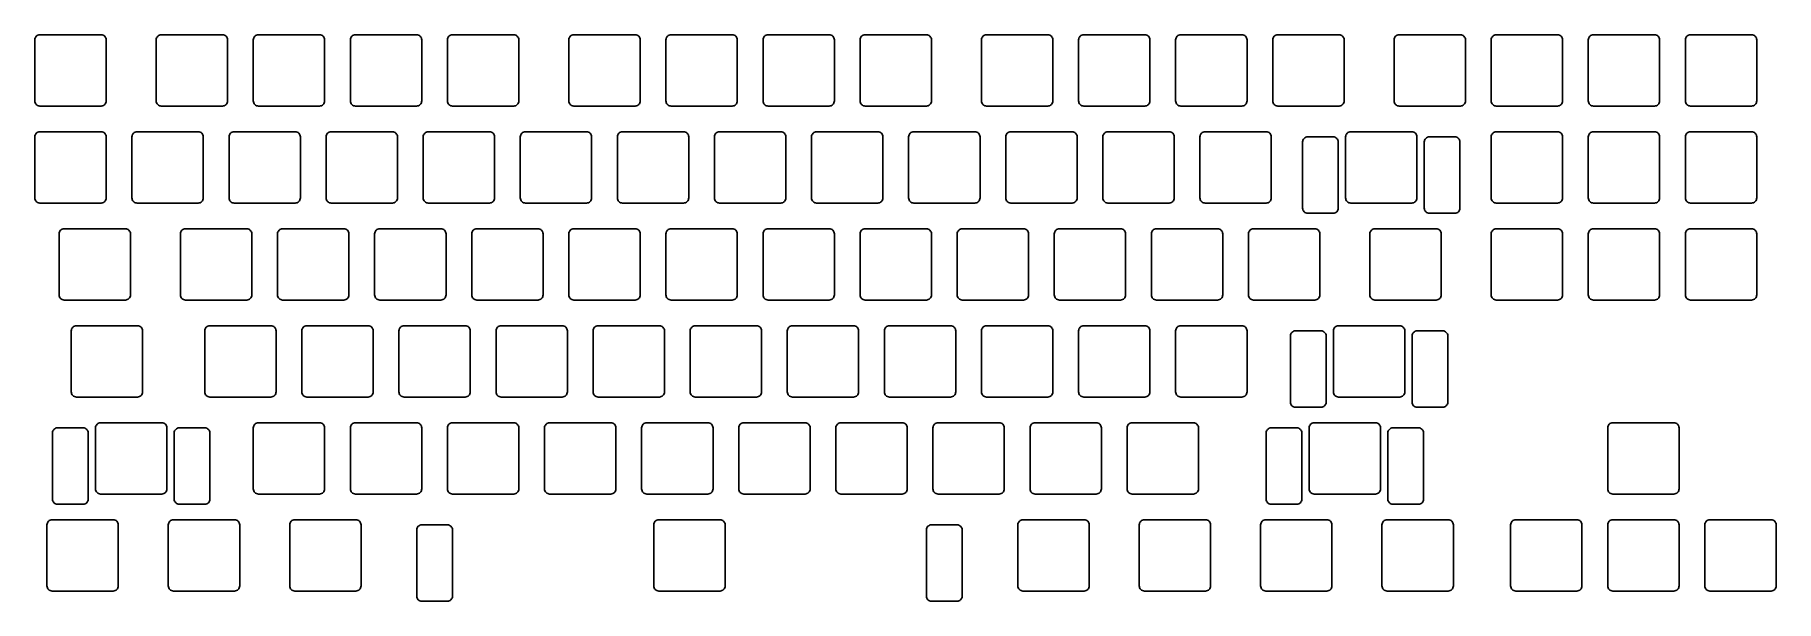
# Model space of a CAD drawing. Header units: millimetres. Extents: x -7 to 335, y -104 to 7.
import ezdxf

# ---------------------------------------------------------------- set-up
doc = ezdxf.new("R2010")
doc.units = ezdxf.units.MM

msp = doc.modelspace()

# ---------------------------------------------------------------- linework, layer by layer
at = {"linetype": 'CONTINUOUS'}
for points in [[(-7, -6, 0.4142136), (-6, -7), (6, -7, 0.4142136), (7, -6), (7, 6, 0.4142136), (6, 7), (-6, 7, 0.4142136), (-7, 6)], [(16.8125, -6, 0.4142136), (17.8125, -7), (29.8125, -7, 0.4142136), (30.8125, -6), (30.8125, 6, 0.4142136), (29.8125, 7), (17.8125, 7, 0.4142136), (16.8125, 6)], [(35.8625, -6, 0.4142136), (36.8625, -7), (48.8625, -7, 0.4142136), (49.8625, -6), (49.8625, 6, 0.4142136), (48.8625, 7), (36.8625, 7, 0.4142136), (35.8625, 6)], [(54.9125, -6, 0.4142136), (55.9125, -7), (67.9125, -7, 0.4142136), (68.9125, -6), (68.9125, 6, 0.4142136), (67.9125, 7), (55.9125, 7, 0.4142136), (54.9125, 6)], [(73.9625, -6, 0.4142136), (74.9625, -7), (86.9625, -7, 0.4142136), (87.9625, -6), (87.9625, 6, 0.4142136), (86.9625, 7), (74.9625, 7, 0.4142136), (73.9625, 6)], [(97.775, -6, 0.4142136), (98.775, -7), (110.775, -7, 0.4142136), (111.775, -6), (111.775, 6, 0.4142136), (110.775, 7), (98.775, 7, 0.4142136), (97.775, 6)], [(116.825, -6, 0.4142136), (117.825, -7), (129.825, -7, 0.4142136), (130.825, -6), (130.825, 6, 0.4142136), (129.825, 7), (117.825, 7, 0.4142136), (116.825, 6)], [(135.875, -6, 0.4142136), (136.875, -7), (148.875, -7, 0.4142136), (149.875, -6), (149.875, 6, 0.4142136), (148.875, 7), (136.875, 7, 0.4142136), (135.875, 6)], [(154.925, -6, 0.4142136), (155.925, -7), (167.925, -7, 0.4142136), (168.925, -6), (168.925, 6, 0.4142136), (167.925, 7), (155.925, 7, 0.4142136), (154.925, 6)], [(178.7375, -6, 0.4142136), (179.7375, -7), (191.7375, -7, 0.4142136), (192.7375, -6), (192.7375, 6, 0.4142136), (191.7375, 7), (179.7375, 7, 0.4142136), (178.7375, 6)], [(197.7875, -6, 0.4142136), (198.7875, -7), (210.7875, -7, 0.4142136), (211.7875, -6), (211.7875, 6, 0.4142136), (210.7875, 7), (198.7875, 7, 0.4142136), (197.7875, 6)], [(216.8375, -6, 0.4142136), (217.8375, -7), (229.8375, -7, 0.4142136), (230.8375, -6), (230.8375, 6, 0.4142136), (229.8375, 7), (217.8375, 7, 0.4142136), (216.8375, 6)], [(235.8875, -6, 0.4142136), (236.8875, -7), (248.8875, -7, 0.4142136), (249.8875, -6), (249.8875, 6, 0.4142136), (248.8875, 7), (236.8875, 7, 0.4142136), (235.8875, 6)], [(259.7, -6, 0.4142136), (260.7, -7), (272.7, -7, 0.4142136), (273.7, -6), (273.7, 6, 0.4142136), (272.7, 7), (260.7, 7, 0.4142136), (259.7, 6)], [(278.75, -6, 0.4142136), (279.75, -7), (291.75, -7, 0.4142136), (292.75, -6), (292.75, 6, 0.4142136), (291.75, 7), (279.75, 7, 0.4142136), (278.75, 6)], [(297.8, -6, 0.4142136), (298.8, -7), (310.8, -7, 0.4142136), (311.8, -6), (311.8, 6, 0.4142136), (310.8, 7), (298.8, 7, 0.4142136), (297.8, 6)], [(316.85, -6, 0.4142136), (317.85, -7), (329.85, -7, 0.4142136), (330.85, -6), (330.85, 6, 0.4142136), (329.85, 7), (317.85, 7, 0.4142136), (316.85, 6)], [(-7, -25.05, 0.4142136), (-6, -26.05), (6, -26.05, 0.4142136), (7, -25.05), (7, -13.05, 0.4142136), (6, -12.05), (-6, -12.05, 0.4142136), (-7, -13.05)], [(12.05, -25.05, 0.4142136), (13.05, -26.05), (25.05, -26.05, 0.4142136), (26.05, -25.05), (26.05, -13.05, 0.4142136), (25.05, -12.05), (13.05, -12.05, 0.4142136), (12.05, -13.05)], [(31.1, -25.05, 0.4142136), (32.1, -26.05), (44.1, -26.05, 0.4142136), (45.1, -25.05), (45.1, -13.05, 0.4142136), (44.1, -12.05), (32.1, -12.05, 0.4142136), (31.1, -13.05)], [(50.15, -25.05, 0.4142136), (51.15, -26.05), (63.15, -26.05, 0.4142136), (64.15, -25.05), (64.15, -13.05, 0.4142136), (63.15, -12.05), (51.15, -12.05, 0.4142136), (50.15, -13.05)], [(69.2, -25.05, 0.4142136), (70.2, -26.05), (82.2, -26.05, 0.4142136), (83.2, -25.05), (83.2, -13.05, 0.4142136), (82.2, -12.05), (70.2, -12.05, 0.4142136), (69.2, -13.05)], [(88.25, -25.05, 0.4142136), (89.25, -26.05), (101.25, -26.05, 0.4142136), (102.25, -25.05), (102.25, -13.05, 0.4142136), (101.25, -12.05), (89.25, -12.05, 0.4142136), (88.25, -13.05)], [(107.3, -25.05, 0.4142136), (108.3, -26.05), (120.3, -26.05, 0.4142136), (121.3, -25.05), (121.3, -13.05, 0.4142136), (120.3, -12.05), (108.3, -12.05, 0.4142136), (107.3, -13.05)], [(126.35, -25.05, 0.4142136), (127.35, -26.05), (139.35, -26.05, 0.4142136), (140.35, -25.05), (140.35, -13.05, 0.4142136), (139.35, -12.05), (127.35, -12.05, 0.4142136), (126.35, -13.05)], [(145.4, -25.05, 0.4142136), (146.4, -26.05), (158.4, -26.05, 0.4142136), (159.4, -25.05), (159.4, -13.05, 0.4142136), (158.4, -12.05), (146.4, -12.05, 0.4142136), (145.4, -13.05)], [(164.45, -25.05, 0.4142136), (165.45, -26.05), (177.45, -26.05, 0.4142136), (178.45, -25.05), (178.45, -13.05, 0.4142136), (177.45, -12.05), (165.45, -12.05, 0.4142136), (164.45, -13.05)], [(183.5, -25.05, 0.4142136), (184.5, -26.05), (196.5, -26.05, 0.4142136), (197.5, -25.05), (197.5, -13.05, 0.4142136), (196.5, -12.05), (184.5, -12.05, 0.4142136), (183.5, -13.05)], [(202.55, -25.05, 0.4142136), (203.55, -26.05), (215.55, -26.05, 0.4142136), (216.55, -25.05), (216.55, -13.05, 0.4142136), (215.55, -12.05), (203.55, -12.05, 0.4142136), (202.55, -13.05)], [(221.6, -25.05, 0.4142136), (222.6, -26.05), (234.6, -26.05, 0.4142136), (235.6, -25.05), (235.6, -13.05, 0.4142136), (234.6, -12.05), (222.6, -12.05, 0.4142136), (221.6, -13.05)], [(241.737, -27.05, 0.4142136), (242.737, -28.05), (247.737, -28.05, 0.4142136), (248.737, -27.05), (248.737, -14.05, 0.4142136), (247.737, -13.05), (242.737, -13.05, 0.4142136), (241.737, -14.05)], [(250.175, -25.05, 0.4142136), (251.175, -26.05), (263.175, -26.05, 0.4142136), (264.175, -25.05), (264.175, -13.05, 0.4142136), (263.175, -12.05), (251.175, -12.05, 0.4142136), (250.175, -13.05)], [(265.613, -27.05, 0.4142136), (266.613, -28.05), (271.613, -28.05, 0.4142136), (272.613, -27.05), (272.613, -14.05, 0.4142136), (271.613, -13.05), (266.613, -13.05, 0.4142136), (265.613, -14.05)], [(278.75, -25.05, 0.4142136), (279.75, -26.05), (291.75, -26.05, 0.4142136), (292.75, -25.05), (292.75, -13.05, 0.4142136), (291.75, -12.05), (279.75, -12.05, 0.4142136), (278.75, -13.05)], [(297.8, -25.05, 0.4142136), (298.8, -26.05), (310.8, -26.05, 0.4142136), (311.8, -25.05), (311.8, -13.05, 0.4142136), (310.8, -12.05), (298.8, -12.05, 0.4142136), (297.8, -13.05)], [(316.85, -25.05, 0.4142136), (317.85, -26.05), (329.85, -26.05, 0.4142136), (330.85, -25.05), (330.85, -13.05, 0.4142136), (329.85, -12.05), (317.85, -12.05, 0.4142136), (316.85, -13.05)], [(-2.2375, -44.1, 0.4142136), (-1.2375, -45.1), (10.7625, -45.1, 0.4142136), (11.7625, -44.1), (11.7625, -32.1, 0.4142136), (10.7625, -31.1), (-1.2375, -31.1, 0.4142136), (-2.2375, -32.1)], [(21.575, -44.1, 0.4142136), (22.575, -45.1), (34.575, -45.1, 0.4142136), (35.575, -44.1), (35.575, -32.1, 0.4142136), (34.575, -31.1), (22.575, -31.1, 0.4142136), (21.575, -32.1)], [(40.625, -44.1, 0.4142136), (41.625, -45.1), (53.625, -45.1, 0.4142136), (54.625, -44.1), (54.625, -32.1, 0.4142136), (53.625, -31.1), (41.625, -31.1, 0.4142136), (40.625, -32.1)], [(59.675, -44.1, 0.4142136), (60.675, -45.1), (72.675, -45.1, 0.4142136), (73.675, -44.1), (73.675, -32.1, 0.4142136), (72.675, -31.1), (60.675, -31.1, 0.4142136), (59.675, -32.1)], [(78.725, -44.1, 0.4142136), (79.725, -45.1), (91.725, -45.1, 0.4142136), (92.725, -44.1), (92.725, -32.1, 0.4142136), (91.725, -31.1), (79.725, -31.1, 0.4142136), (78.725, -32.1)], [(97.775, -44.1, 0.4142136), (98.775, -45.1), (110.775, -45.1, 0.4142136), (111.775, -44.1), (111.775, -32.1, 0.4142136), (110.775, -31.1), (98.775, -31.1, 0.4142136), (97.775, -32.1)], [(116.825, -44.1, 0.4142136), (117.825, -45.1), (129.825, -45.1, 0.4142136), (130.825, -44.1), (130.825, -32.1, 0.4142136), (129.825, -31.1), (117.825, -31.1, 0.4142136), (116.825, -32.1)], [(135.875, -44.1, 0.4142136), (136.875, -45.1), (148.875, -45.1, 0.4142136), (149.875, -44.1), (149.875, -32.1, 0.4142136), (148.875, -31.1), (136.875, -31.1, 0.4142136), (135.875, -32.1)], [(154.925, -44.1, 0.4142136), (155.925, -45.1), (167.925, -45.1, 0.4142136), (168.925, -44.1), (168.925, -32.1, 0.4142136), (167.925, -31.1), (155.925, -31.1, 0.4142136), (154.925, -32.1)], [(173.975, -44.1, 0.4142136), (174.975, -45.1), (186.975, -45.1, 0.4142136), (187.975, -44.1), (187.975, -32.1, 0.4142136), (186.975, -31.1), (174.975, -31.1, 0.4142136), (173.975, -32.1)], [(193.025, -44.1, 0.4142136), (194.025, -45.1), (206.025, -45.1, 0.4142136), (207.025, -44.1), (207.025, -32.1, 0.4142136), (206.025, -31.1), (194.025, -31.1, 0.4142136), (193.025, -32.1)], [(212.075, -44.1, 0.4142136), (213.075, -45.1), (225.075, -45.1, 0.4142136), (226.075, -44.1), (226.075, -32.1, 0.4142136), (225.075, -31.1), (213.075, -31.1, 0.4142136), (212.075, -32.1)], [(231.125, -44.1, 0.4142136), (232.125, -45.1), (244.125, -45.1, 0.4142136), (245.125, -44.1), (245.125, -32.1, 0.4142136), (244.125, -31.1), (232.125, -31.1, 0.4142136), (231.125, -32.1)], [(254.9375, -44.1, 0.4142136), (255.9375, -45.1), (267.9375, -45.1, 0.4142136), (268.9375, -44.1), (268.9375, -32.1, 0.4142136), (267.9375, -31.1), (255.9375, -31.1, 0.4142136), (254.9375, -32.1)], [(278.75, -44.1, 0.4142136), (279.75, -45.1), (291.75, -45.1, 0.4142136), (292.75, -44.1), (292.75, -32.1, 0.4142136), (291.75, -31.1), (279.75, -31.1, 0.4142136), (278.75, -32.1)], [(297.8, -44.1, 0.4142136), (298.8, -45.1), (310.8, -45.1, 0.4142136), (311.8, -44.1), (311.8, -32.1, 0.4142136), (310.8, -31.1), (298.8, -31.1, 0.4142136), (297.8, -32.1)], [(316.85, -44.1, 0.4142136), (317.85, -45.1), (329.85, -45.1, 0.4142136), (330.85, -44.1), (330.85, -32.1, 0.4142136), (329.85, -31.1), (317.85, -31.1, 0.4142136), (316.85, -32.1)], [(0.14375, -63.15, 0.4142136), (1.14375, -64.15), (13.14375, -64.15, 0.4142136), (14.14375, -63.15), (14.14375, -51.15, 0.4142136), (13.14375, -50.15), (1.14375, -50.15, 0.4142136), (0.14375, -51.15)], [(26.3375, -63.15, 0.4142136), (27.3375, -64.15), (39.3375, -64.15, 0.4142136), (40.3375, -63.15), (40.3375, -51.15, 0.4142136), (39.3375, -50.15), (27.3375, -50.15, 0.4142136), (26.3375, -51.15)], [(45.3875, -63.15, 0.4142136), (46.3875, -64.15), (58.3875, -64.15, 0.4142136), (59.3875, -63.15), (59.3875, -51.15, 0.4142136), (58.3875, -50.15), (46.3875, -50.15, 0.4142136), (45.3875, -51.15)], [(64.4375, -63.15, 0.4142136), (65.4375, -64.15), (77.4375, -64.15, 0.4142136), (78.4375, -63.15), (78.4375, -51.15, 0.4142136), (77.4375, -50.15), (65.4375, -50.15, 0.4142136), (64.4375, -51.15)], [(83.4875, -63.15, 0.4142136), (84.4875, -64.15), (96.4875, -64.15, 0.4142136), (97.4875, -63.15), (97.4875, -51.15, 0.4142136), (96.4875, -50.15), (84.4875, -50.15, 0.4142136), (83.4875, -51.15)], [(102.5375, -63.15, 0.4142136), (103.5375, -64.15), (115.5375, -64.15, 0.4142136), (116.5375, -63.15), (116.5375, -51.15, 0.4142136), (115.5375, -50.15), (103.5375, -50.15, 0.4142136), (102.5375, -51.15)], [(121.5875, -63.15, 0.4142136), (122.5875, -64.15), (134.5875, -64.15, 0.4142136), (135.5875, -63.15), (135.5875, -51.15, 0.4142136), (134.5875, -50.15), (122.5875, -50.15, 0.4142136), (121.5875, -51.15)], [(140.6375, -63.15, 0.4142136), (141.6375, -64.15), (153.6375, -64.15, 0.4142136), (154.6375, -63.15), (154.6375, -51.15, 0.4142136), (153.6375, -50.15), (141.6375, -50.15, 0.4142136), (140.6375, -51.15)], [(159.6875, -63.15, 0.4142136), (160.6875, -64.15), (172.6875, -64.15, 0.4142136), (173.6875, -63.15), (173.6875, -51.15, 0.4142136), (172.6875, -50.15), (160.6875, -50.15, 0.4142136), (159.6875, -51.15)], [(178.7375, -63.15, 0.4142136), (179.7375, -64.15), (191.7375, -64.15, 0.4142136), (192.7375, -63.15), (192.7375, -51.15, 0.4142136), (191.7375, -50.15), (179.7375, -50.15, 0.4142136), (178.7375, -51.15)], [(197.7875, -63.15, 0.4142136), (198.7875, -64.15), (210.7875, -64.15, 0.4142136), (211.7875, -63.15), (211.7875, -51.15, 0.4142136), (210.7875, -50.15), (198.7875, -50.15, 0.4142136), (197.7875, -51.15)], [(216.8375, -63.15, 0.4142136), (217.8375, -64.15), (229.8375, -64.15, 0.4142136), (230.8375, -63.15), (230.8375, -51.15, 0.4142136), (229.8375, -50.15), (217.8375, -50.15, 0.4142136), (216.8375, -51.15)], [(239.35575, -65.15, 0.4142136), (240.35575, -66.15), (245.35575, -66.15, 0.4142136), (246.35575, -65.15), (246.35575, -52.15, 0.4142136), (245.35575, -51.15), (240.35575, -51.15, 0.4142136), (239.35575, -52.15)], [(247.79375, -63.15, 0.4142136), (248.79375, -64.15), (260.79375, -64.15, 0.4142136), (261.79375, -63.15), (261.79375, -51.15, 0.4142136), (260.79375, -50.15), (248.79375, -50.15, 0.4142136), (247.79375, -51.15)], [(263.23175, -65.15, 0.4142136), (264.23175, -66.15), (269.23175, -66.15, 0.4142136), (270.23175, -65.15), (270.23175, -52.15, 0.4142136), (269.23175, -51.15), (264.23175, -51.15, 0.4142136), (263.23175, -52.15)], [(-3.53175, -84.2, 0.4142136), (-2.53175, -85.2), (2.46825, -85.2, 0.4142136), (3.46825, -84.2), (3.46825, -71.2, 0.4142136), (2.46825, -70.2), (-2.53175, -70.2, 0.4142136), (-3.53175, -71.2)], [(4.90625, -82.2, 0.4142136), (5.90625, -83.2), (17.90625, -83.2, 0.4142136), (18.90625, -82.2), (18.90625, -70.2, 0.4142136), (17.90625, -69.2), (5.90625, -69.2, 0.4142136), (4.90625, -70.2)], [(20.34425, -84.2, 0.4142136), (21.34425, -85.2), (26.34425, -85.2, 0.4142136), (27.34425, -84.2), (27.34425, -71.2, 0.4142136), (26.34425, -70.2), (21.34425, -70.2, 0.4142136), (20.34425, -71.2)], [(35.8625, -82.2, 0.4142136), (36.8625, -83.2), (48.8625, -83.2, 0.4142136), (49.8625, -82.2), (49.8625, -70.2, 0.4142136), (48.8625, -69.2), (36.8625, -69.2, 0.4142136), (35.8625, -70.2)], [(54.9125, -82.2, 0.4142136), (55.9125, -83.2), (67.9125, -83.2, 0.4142136), (68.9125, -82.2), (68.9125, -70.2, 0.4142136), (67.9125, -69.2), (55.9125, -69.2, 0.4142136), (54.9125, -70.2)], [(73.9625, -82.2, 0.4142136), (74.9625, -83.2), (86.9625, -83.2, 0.4142136), (87.9625, -82.2), (87.9625, -70.2, 0.4142136), (86.9625, -69.2), (74.9625, -69.2, 0.4142136), (73.9625, -70.2)], [(93.0125, -82.2, 0.4142136), (94.0125, -83.2), (106.0125, -83.2, 0.4142136), (107.0125, -82.2), (107.0125, -70.2, 0.4142136), (106.0125, -69.2), (94.0125, -69.2, 0.4142136), (93.0125, -70.2)], [(112.0625, -82.2, 0.4142136), (113.0625, -83.2), (125.0625, -83.2, 0.4142136), (126.0625, -82.2), (126.0625, -70.2, 0.4142136), (125.0625, -69.2), (113.0625, -69.2, 0.4142136), (112.0625, -70.2)], [(131.1125, -82.2, 0.4142136), (132.1125, -83.2), (144.1125, -83.2, 0.4142136), (145.1125, -82.2), (145.1125, -70.2, 0.4142136), (144.1125, -69.2), (132.1125, -69.2, 0.4142136), (131.1125, -70.2)], [(150.1625, -82.2, 0.4142136), (151.1625, -83.2), (163.1625, -83.2, 0.4142136), (164.1625, -82.2), (164.1625, -70.2, 0.4142136), (163.1625, -69.2), (151.1625, -69.2, 0.4142136), (150.1625, -70.2)], [(169.2125, -82.2, 0.4142136), (170.2125, -83.2), (182.2125, -83.2, 0.4142136), (183.2125, -82.2), (183.2125, -70.2, 0.4142136), (182.2125, -69.2), (170.2125, -69.2, 0.4142136), (169.2125, -70.2)], [(188.2625, -82.2, 0.4142136), (189.2625, -83.2), (201.2625, -83.2, 0.4142136), (202.2625, -82.2), (202.2625, -70.2, 0.4142136), (201.2625, -69.2), (189.2625, -69.2, 0.4142136), (188.2625, -70.2)], [(207.3125, -82.2, 0.4142136), (208.3125, -83.2), (220.3125, -83.2, 0.4142136), (221.3125, -82.2), (221.3125, -70.2, 0.4142136), (220.3125, -69.2), (208.3125, -69.2, 0.4142136), (207.3125, -70.2)], [(234.59325, -84.2, 0.4142136), (235.59325, -85.2), (240.59325, -85.2, 0.4142136), (241.59325, -84.2), (241.59325, -71.2, 0.4142136), (240.59325, -70.2), (235.59325, -70.2, 0.4142136), (234.59325, -71.2)], [(243.03125, -82.2, 0.4142136), (244.03125, -83.2), (256.03125, -83.2, 0.4142136), (257.03125, -82.2), (257.03125, -70.2, 0.4142136), (256.03125, -69.2), (244.03125, -69.2, 0.4142136), (243.03125, -70.2)], [(258.46925, -84.2, 0.4142136), (259.46925, -85.2), (264.46925, -85.2, 0.4142136), (265.46925, -84.2), (265.46925, -71.2, 0.4142136), (264.46925, -70.2), (259.46925, -70.2, 0.4142136), (258.46925, -71.2)], [(301.61, -82.2, 0.4142136), (302.61, -83.2), (314.61, -83.2, 0.4142136), (315.61, -82.2), (315.61, -70.2, 0.4142136), (314.61, -69.2), (302.61, -69.2, 0.4142136), (301.61, -70.2)], [(-4.61875, -101.25, 0.4142136), (-3.61875, -102.25), (8.38125, -102.25, 0.4142136), (9.38125, -101.25), (9.38125, -89.25, 0.4142136), (8.38125, -88.25), (-3.61875, -88.25, 0.4142136), (-4.61875, -89.25)], [(19.19375, -101.25, 0.4142136), (20.19375, -102.25), (32.19375, -102.25, 0.4142136), (33.19375, -101.25), (33.19375, -89.25, 0.4142136), (32.19375, -88.25), (20.19375, -88.25, 0.4142136), (19.19375, -89.25)], [(43.00625, -101.25, 0.4142136), (44.00625, -102.25), (56.00625, -102.25, 0.4142136), (57.00625, -101.25), (57.00625, -89.25, 0.4142136), (56.00625, -88.25), (44.00625, -88.25, 0.4142136), (43.00625, -89.25)], [(114.44375, -101.25, 0.4142136), (115.44375, -102.25), (127.44375, -102.25, 0.4142136), (128.44375, -101.25), (128.44375, -89.25, 0.4142136), (127.44375, -88.25), (115.44375, -88.25, 0.4142136), (114.44375, -89.25)], [(185.88125, -101.25, 0.4142136), (186.88125, -102.25), (198.88125, -102.25, 0.4142136), (199.88125, -101.25), (199.88125, -89.25, 0.4142136), (198.88125, -88.25), (186.88125, -88.25, 0.4142136), (185.88125, -89.25)], [(209.69375, -101.25, 0.4142136), (210.69375, -102.25), (222.69375, -102.25, 0.4142136), (223.69375, -101.25), (223.69375, -89.25, 0.4142136), (222.69375, -88.25), (210.69375, -88.25, 0.4142136), (209.69375, -89.25)], [(233.50625, -101.25, 0.4142136), (234.50625, -102.25), (246.50625, -102.25, 0.4142136), (247.50625, -101.25), (247.50625, -89.25, 0.4142136), (246.50625, -88.25), (234.50625, -88.25, 0.4142136), (233.50625, -89.25)], [(257.31875, -101.25, 0.4142136), (258.31875, -102.25), (270.31875, -102.25, 0.4142136), (271.31875, -101.25), (271.31875, -89.25, 0.4142136), (270.31875, -88.25), (258.31875, -88.25, 0.4142136), (257.31875, -89.25)], [(282.56, -101.25, 0.4142136), (283.56, -102.25), (295.56, -102.25, 0.4142136), (296.56, -101.25), (296.56, -89.25, 0.4142136), (295.56, -88.25), (283.56, -88.25, 0.4142136), (282.56, -89.25)], [(301.61, -101.25, 0.4142136), (302.61, -102.25), (314.61, -102.25, 0.4142136), (315.61, -101.25), (315.61, -89.25, 0.4142136), (314.61, -88.25), (302.61, -88.25, 0.4142136), (301.61, -89.25)], [(320.66, -101.25, 0.4142136), (321.66, -102.25), (333.66, -102.25, 0.4142136), (334.66, -101.25), (334.66, -89.25, 0.4142136), (333.66, -88.25), (321.66, -88.25, 0.4142136), (320.66, -89.25)], [(67.94375, -103.25, 0.4142136), (68.94375, -104.25), (73.94375, -104.25, 0.4142136), (74.94375, -103.25), (74.94375, -90.25, 0.4142136), (73.94375, -89.25), (68.94375, -89.25, 0.4142136), (67.94375, -90.25)], [(167.94375, -103.25, 0.4142136), (168.94375, -104.25), (173.94375, -104.25, 0.4142136), (174.94375, -103.25), (174.94375, -90.25, 0.4142136), (173.94375, -89.25), (168.94375, -89.25, 0.4142136), (167.94375, -90.25)]]:
    msp.add_lwpolyline(points, format="xyb", close=True, dxfattribs=at)

doc.saveas('drawing.dxf')
